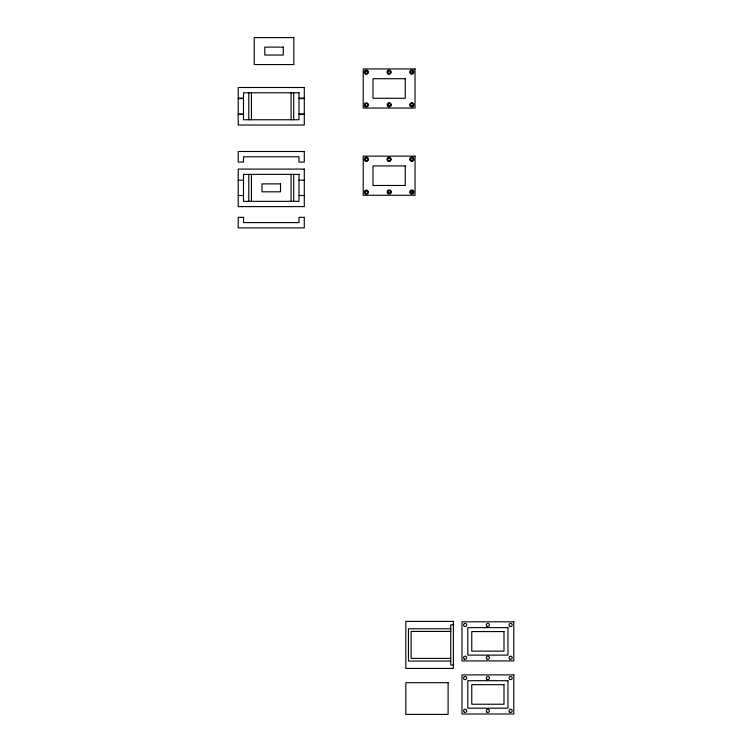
<?xml version="1.0" encoding="UTF-8"?>
<svg xmlns="http://www.w3.org/2000/svg" width="752" height="752" viewBox="0 0 752 752"><rect width="100%" height="100%" fill="white"/><g stroke="black" fill="none" stroke-linecap="round" stroke-linejoin="round"><path stroke-width="1.13" d="M388.286 70.763L387.496 72.126L388.286 73.489L389.856 73.489L390.645 72.126L389.856 70.763L388.286 70.763A1.589 1.589 0 0 0 388.041 70.961M411.015 103.456L410.225 104.819L411.015 106.182L412.585 106.182L413.374 104.819L412.585 103.456L411.015 103.456A1.589 1.589 0 0 0 410.479 104.086M388.286 157.958L387.496 159.321L388.286 160.684L389.856 160.684L390.645 159.321L389.856 157.958L388.286 157.958A1.589 1.589 0 0 0 388.041 158.155M411.006 157.864L410.225 159.227L411.006 160.59L412.585 160.59L413.374 159.227L412.585 157.864L411.006 157.864A1.589 1.589 0 0 0 410.733 158.183M410.63 191.337L410.846 191.064A1.269 1.269 0 0 0 410.695 191.29L410.836 191.055M388.173 158.334L388.408 158.136A1.363 1.363 0 0 0 388.126 158.343L388.399 158.164M388.521 190.839L388.023 191.337L388.53 190.858A1.269 1.269 0 0 0 388.098 191.29M390.081 192.897L389.921 193.02A1.269 1.269 0 0 0 390.1 192.822M412.152 160.543L411.447 160.543M238.215 98.08L243.507 98.08M299.005 98.08L304.287 98.08M238.215 98.615L243.507 98.615M299.005 98.615L304.287 98.615M238.215 113.937L243.507 113.937M299.005 113.937L304.287 113.937M238.215 114.473L243.507 114.473M299.005 114.473L304.287 114.473M367.164 157.911L365.594 157.911L364.805 159.274L365.594 160.637L367.164 160.637L367.954 159.274L367.164 157.911A1.589 1.589 0 0 1 367.521 158.183M238.215 180.189L243.507 180.189M299.005 180.189L304.287 180.189M411.015 193.386L412.585 193.386L413.374 192.023L412.585 190.66L411.015 190.66L410.225 192.023L411.015 193.386A1.589 1.589 0 0 1 410.733 193.198L410.507 192.897M238.215 195.511L243.507 195.511M299.005 195.511L304.287 195.511M453.39 624.827L450.749 624.827L450.749 665.003L453.39 665.003M450.749 628.794L408.458 628.794L408.458 661.036L450.749 661.036M450.749 631.436L411.109 631.436L411.109 658.395L450.749 658.395M412.5 158.061L412.491 158.07A1.363 1.363 0 0 1 412.773 158.277L412.698 158.23M388.718 160.637L389.752 160.505A1.363 1.363 0 0 1 388.37 160.486L388.417 160.505M367.07 70.961L367.004 70.932A1.316 1.316 0 0 0 366.722 70.82M410.977 160.091L410.949 160.073A1.269 1.269 0 0 1 410.695 159.772M367.343 191.205A1.363 1.363 0 0 1 367.559 191.487L367.286 191.234M410.479 105.675L410.733 106.004A1.589 1.589 0 0 0 411.062 106.258M410.836 160.185L410.62 159.903A1.363 1.363 0 0 0 411.1 160.392M365.058 159.621L365.058 158.916A1.363 1.363 0 0 0 365.058 159.603M293.722 92.797L293.722 119.756M293.722 174.37L293.722 201.329M291.071 92.797L291.071 119.756M291.071 174.37L291.071 201.329M251.431 92.797L251.431 119.756M251.431 174.37L251.431 201.329M248.79 92.797L248.79 119.756M248.79 174.37L248.79 201.329M412.124 73.348A1.363 1.363 0 0 1 411.419 73.339M411.1 73.198A1.363 1.363 0 0 1 410.611 72.69M412.5 70.867A1.363 1.363 0 0 1 412.773 71.083M412.961 105.524A1.363 1.363 0 0 1 412.453 106.013M411.1 105.985A1.363 1.363 0 0 1 410.818 105.769M410.63 104.124A1.363 1.363 0 0 1 410.855 103.842M389.724 73.32A1.363 1.363 0 0 1 388.37 73.292M388.126 71.149A1.363 1.363 0 0 1 388.408 70.942M367.531 105.656A1.363 1.363 0 0 1 367.314 105.938M365.049 105.289A1.363 1.363 0 0 1 365.058 104.584M367.672 72.502A1.363 1.363 0 0 1 367.314 73.104M367.032 73.32A1.363 1.363 0 0 1 366.694 73.452M365.998 73.433A1.363 1.363 0 0 1 365.669 73.292M365.049 72.455A1.363 1.363 0 0 1 365.058 71.75M365.425 71.149A1.363 1.363 0 0 1 365.707 70.942M390.363 105.524A1.363 1.363 0 0 1 389.856 106.013M388.502 105.985A1.363 1.363 0 0 1 388.22 105.769M388.032 104.124A1.363 1.363 0 0 1 388.54 103.635M389.903 103.654A1.363 1.363 0 0 1 390.391 104.161M413.233 104.086A1.589 1.589 0 0 1 412.651 106.258M412.265 106.417A1.589 1.589 0 0 1 411.447 106.417M411.447 103.353A1.589 1.589 0 0 1 412.265 103.353M390.504 105.675A1.589 1.589 0 0 1 389.921 106.258M389.536 106.417A1.589 1.589 0 0 1 388.718 106.417M388.333 106.258A1.589 1.589 0 0 1 387.75 105.675M387.6 105.289A1.589 1.589 0 0 1 387.6 104.472M387.75 104.086A1.589 1.589 0 0 1 388.333 103.513M388.718 103.353A1.589 1.589 0 0 1 389.536 103.353M389.921 103.513A1.589 1.589 0 0 1 390.504 104.086M390.655 104.472A1.589 1.589 0 0 1 390.655 105.289M367.775 105.675A1.589 1.589 0 0 1 367.192 106.258M366.807 106.417A1.589 1.589 0 0 1 365.989 106.417M365.021 105.675A1.589 1.589 0 0 1 365.021 104.086M365.989 103.353A1.589 1.589 0 0 1 366.807 103.353M367.192 103.513A1.589 1.589 0 0 1 367.775 104.086M367.925 72.521A1.589 1.589 0 0 1 366.403 73.696M365.989 73.64A1.589 1.589 0 0 1 365.275 73.235M365.021 72.906A1.589 1.589 0 0 1 365.021 71.318M365.275 70.989A1.589 1.589 0 0 1 365.989 70.575M366.403 70.528A1.589 1.589 0 0 1 367.521 70.989M390.673 71.75A1.589 1.589 0 0 1 390.645 72.568M390.213 73.264A1.589 1.589 0 0 1 387.976 73.198M387.581 72.474A1.589 1.589 0 0 1 387.609 71.656M389.959 70.763A1.589 1.589 0 0 1 390.279 71.026M413.233 71.318A1.589 1.589 0 0 1 413.233 72.906M412.98 73.235A1.589 1.589 0 0 1 410.329 72.521M410.733 70.989A1.589 1.589 0 0 1 411.062 70.735M412.651 70.735A1.589 1.589 0 0 1 412.98 70.989M411.147 193.02A1.269 1.269 0 0 1 410.883 192.813M367.69 159.65A1.363 1.363 0 0 1 367.324 160.251M412.124 160.543A1.363 1.363 0 0 1 411.419 160.533M388.549 193.02A1.269 1.269 0 0 1 388.286 192.813M413.233 191.281A1.589 1.589 0 0 1 412.651 193.452M410.479 191.281A1.589 1.589 0 0 1 412.651 190.707M390.655 191.666A1.589 1.589 0 0 1 390.655 192.484M390.504 192.869A1.589 1.589 0 0 1 389.921 193.452M388.333 193.452A1.589 1.589 0 0 1 387.75 192.869M387.6 192.484A1.589 1.589 0 0 1 387.6 191.666M387.75 191.281A1.589 1.589 0 0 1 389.921 190.707M367.775 192.869A1.589 1.589 0 0 1 367.192 193.452M365.021 192.869A1.589 1.589 0 0 1 365.021 191.281M365.604 190.707A1.589 1.589 0 0 1 367.775 191.281M367.925 159.715A1.589 1.589 0 0 1 365.275 160.43M365.021 160.101A1.589 1.589 0 0 1 365.021 158.512M365.275 158.183A1.589 1.589 0 0 1 365.989 157.77M390.673 158.945A1.589 1.589 0 0 1 390.645 159.762M390.213 160.458A1.589 1.589 0 0 1 388.295 160.655M387.581 159.668A1.589 1.589 0 0 1 387.609 158.851M389.959 157.958A1.589 1.589 0 0 1 390.279 158.221M413.233 158.512A1.589 1.589 0 0 1 413.233 160.101M412.98 160.43A1.589 1.589 0 0 1 410.329 159.715M412.651 157.929A1.589 1.589 0 0 1 412.98 158.183M365.049 191.798L365.049 192.503A1.363 1.363 0 0 1 365.058 191.779M365.585 70.763L364.795 72.126L365.585 73.489L367.155 73.489L367.944 72.126L367.155 70.763L365.585 70.763M365.585 103.597L364.795 104.96L365.585 106.323L367.155 106.323L367.944 104.96L367.155 103.597L365.585 103.597M388.417 103.456L387.628 104.819L388.417 106.182L389.987 106.182L390.777 104.819L389.987 103.456L388.417 103.456M411.006 70.669L410.225 72.032L411.006 73.395L412.585 73.395L413.374 72.032L412.585 70.669L411.006 70.669M365.585 190.792L364.795 192.155L365.585 193.518L367.155 193.518L367.944 192.155L367.155 190.792L365.585 190.792M388.417 190.66L387.628 192.023L388.417 193.386L389.987 193.386L390.777 192.023L389.987 190.66L388.417 190.66M367.549 192.832L367.333 193.114A1.363 1.363 0 0 0 367.531 192.85M365.716 158.08L365.481 158.277A1.363 1.363 0 0 1 365.716 158.08L365.745 158.08M412.632 192.85L412.387 193.038A1.269 1.269 0 0 0 412.698 192.822M366.732 160.59L366.027 160.59A1.363 1.363 0 0 0 366.703 160.59M293.853 37.6L254.204 37.6L254.204 64.559L293.853 64.559L293.853 37.6M283.278 47.113L264.779 47.113L264.779 55.046L283.278 55.046L283.278 47.113M415.029 68.94L363.225 68.94L363.225 108.053L415.029 108.053L415.029 68.94M405.253 78.716L373.001 78.716L373.001 98.277L405.253 98.277L405.253 78.716M304.287 87.514L238.215 87.514L238.215 125.039L304.287 125.039L304.287 87.514M299.005 92.797L243.507 92.797L243.507 119.756L299.005 119.756L299.005 92.797M304.287 151.509L238.215 151.509L238.215 162.084L243.507 162.084L243.507 156.792L299.005 156.792L299.005 162.084L304.287 162.084L304.287 151.509M415.029 156.134L363.225 156.134L363.225 195.247L415.029 195.247L415.029 156.134M405.253 165.91L373.001 165.91L373.001 185.471L405.253 185.471L405.253 165.91M304.287 169.087L238.215 169.087L238.215 206.612L304.287 206.612L304.287 169.087M299.005 174.37L243.507 174.37L243.507 201.329L299.005 201.329L299.005 174.37M280.505 183.883L262.006 183.883L262.006 191.816L280.505 191.816L280.505 183.883M243.507 217.319L238.215 217.319L238.215 227.894L304.287 227.894L304.287 217.319L299.005 217.319L299.005 222.601L243.507 222.601L243.507 217.319M453.39 621.396L405.817 621.396L405.817 668.443L453.39 668.443L453.39 621.396M513.785 621.801L461.982 621.801L461.982 660.923L513.785 660.923L513.785 621.801M507.967 627.619L467.8 627.619L467.8 655.105L507.967 655.105L507.967 627.619M504 631.586L471.758 631.586L471.758 651.138L504 651.138L504 631.586M513.785 674.892L461.982 674.892L461.982 714.005L513.785 714.005L513.785 674.892M507.967 680.701L467.8 680.701L467.8 708.187L507.967 708.187L507.967 680.701M448.107 682.684L405.817 682.684L405.817 714.4L448.107 714.4L448.107 682.684M504 684.668L471.758 684.668L471.758 704.229L504 704.229L504 684.668M410.771 73.799A2.049 2.049 0 0 0 413.844 72.032A2.049 2.049 0 0 0 410.771 70.256A2.049 2.049 0 0 0 410.771 73.799M410.771 106.596A2.049 2.049 0 0 0 413.844 104.819A2.049 2.049 0 0 0 410.771 103.052A2.049 2.049 0 0 0 410.771 106.596M388.051 73.903A2.049 2.049 0 0 0 391.115 72.126A2.049 2.049 0 0 0 388.051 70.359A2.049 2.049 0 0 0 388.051 73.903M364.927 106.399A2.049 2.049 0 0 0 368.339 105.487A2.049 2.049 0 0 0 365.839 102.977A2.049 2.049 0 0 0 364.927 106.399M365.35 73.903A2.049 2.049 0 0 0 368.414 72.126A2.049 2.049 0 0 0 365.35 70.359A2.049 2.049 0 0 0 365.35 73.903M388.182 106.596A2.049 2.049 0 0 0 391.247 104.819A2.049 2.049 0 0 0 388.182 103.052A2.049 2.049 0 0 0 388.182 106.596M364.927 193.593A2.049 2.049 0 0 0 368.339 192.681A2.049 2.049 0 0 0 365.839 190.181A2.049 2.049 0 0 0 364.927 193.593M410.348 193.461A2.049 2.049 0 0 0 413.769 192.55A2.049 2.049 0 0 0 411.269 190.04A2.049 2.049 0 0 0 410.348 193.461M364.936 160.721A2.049 2.049 0 0 0 368.358 159.8A2.049 2.049 0 0 0 365.848 157.3A2.049 2.049 0 0 0 364.936 160.721M410.348 160.674A2.049 2.049 0 0 0 413.769 159.753A2.049 2.049 0 0 0 411.269 157.253A2.049 2.049 0 0 0 410.348 160.674M387.759 193.461A2.049 2.049 0 0 0 391.172 192.55A2.049 2.049 0 0 0 388.671 190.04A2.049 2.049 0 0 0 387.759 193.461M387.618 160.768A2.049 2.049 0 0 0 391.04 159.856A2.049 2.049 0 0 0 388.54 157.347A2.049 2.049 0 0 0 387.618 160.768M464.36 659.119A1.589 1.589 0 0 0 466.738 657.746A1.589 1.589 0 0 0 464.36 656.374A1.589 1.589 0 0 0 464.36 659.119M464.36 626.35A1.589 1.589 0 0 0 466.738 624.978A1.589 1.589 0 0 0 464.36 623.605A1.589 1.589 0 0 0 464.36 626.35M487.089 626.35A1.589 1.589 0 0 0 489.467 624.978A1.589 1.589 0 0 0 487.089 623.605A1.589 1.589 0 0 0 487.089 626.35M486.798 658.902A1.589 1.589 0 0 0 489.43 658.113A1.589 1.589 0 0 0 487.428 656.233A1.589 1.589 0 0 0 486.798 658.902M509.818 626.35A1.589 1.589 0 0 0 512.197 624.978A1.589 1.589 0 0 0 509.818 623.605A1.589 1.589 0 0 0 509.818 626.35M509.489 658.874A1.589 1.589 0 0 0 512.14 658.16A1.589 1.589 0 0 0 510.204 656.214A1.589 1.589 0 0 0 509.489 658.874M464.36 712.21A1.589 1.589 0 0 0 466.738 710.828A1.589 1.589 0 0 0 464.36 709.456A1.589 1.589 0 0 0 464.36 712.21M464.36 679.432A1.589 1.589 0 0 0 466.738 678.06A1.589 1.589 0 0 0 464.36 676.687A1.589 1.589 0 0 0 464.36 679.432M487.089 679.432A1.589 1.589 0 0 0 489.467 678.06A1.589 1.589 0 0 0 487.089 676.687A1.589 1.589 0 0 0 487.089 679.432M486.798 711.984A1.589 1.589 0 0 0 489.43 711.195A1.589 1.589 0 0 0 487.428 709.315A1.589 1.589 0 0 0 486.798 711.984M509.818 679.432A1.589 1.589 0 0 0 512.197 678.06A1.589 1.589 0 0 0 509.818 676.687A1.589 1.589 0 0 0 509.818 679.432M509.818 712.21A1.589 1.589 0 0 0 512.197 710.828A1.589 1.589 0 0 0 509.818 709.456A1.589 1.589 0 0 0 509.818 712.21"/></g></svg>
